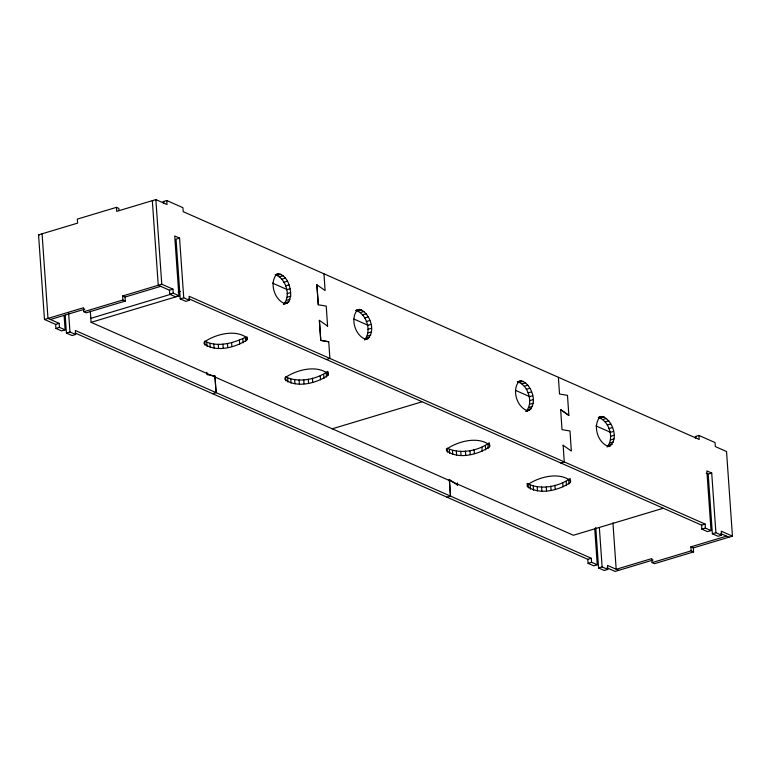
<?xml version="1.0" encoding="UTF-8"?>
<svg xmlns="http://www.w3.org/2000/svg" width="771" height="771" viewBox="0 0 771 771"><rect width="100%" height="100%" fill="white"/><g stroke="black" fill="none" stroke-linecap="round" stroke-linejoin="round"><path stroke-width="1.16" d="M283.67 304.227C291.332 295.813 285.906 278.09 275.18 274.784M290.657 296.189C290.937 287.737 287.882 276.114 278.697 273.724L276.683 274.235C269.021 282.658 274.447 300.372 285.183 303.687L287.188 303.176L288.846 301.673L290.657 296.189L287.14 297.24M364.452 339.934C372.104 331.511 366.688 313.797 355.951 310.482L359.469 309.422C370.494 312.303 377.462 334.701 365.329 339.664M529.638 410.239L527.624 410.76C516.888 407.445 511.472 389.731 519.124 381.308L521.138 380.797C532.395 383.65 539.498 407.3 526.121 411.3C533.773 402.886 528.357 385.163 517.62 381.847M607.008 446.968C614.67 438.554 609.244 420.831 598.508 417.516L602.026 416.465C613.051 419.337 620.029 441.735 607.885 446.708M247.096 339.722L247.327 338.103C235.656 328.851 215.562 334.151 204.257 341.996L204.026 343.625C215.697 352.877 235.791 347.576 247.096 339.722L246.884 336.715M328.167 373.781C316.486 364.538 296.401 369.839 285.097 377.684L284.856 379.303C296.536 388.555 316.621 383.254 327.926 375.41L328.022 371.786M446.525 450.678L446.766 449.05C458.061 441.205 478.155 435.904 489.826 445.156L489.595 446.775C478.29 454.63 458.205 459.93 446.525 450.678L446.38 448.674M527.354 486.356L527.595 484.737C538.9 476.892 558.985 471.592 570.665 480.834L570.424 482.463C559.12 490.308 539.035 495.608 527.354 486.356L527.152 483.35M285.829 380.826L285.549 376.817C298.599 383.081 316.312 379.592 327.646 371.4M447.498 452.191L447.219 448.182C460.268 454.447 477.981 450.958 489.315 442.766M528.328 487.879L528.048 483.87C541.097 490.134 558.811 486.646 570.145 478.454M359.469 309.422L357.455 309.942C349.803 318.356 355.219 336.079 365.955 339.385L367.969 338.874M602.026 416.465L600.011 416.976C592.359 425.39 597.776 443.113 608.512 446.428L610.526 445.908M204.999 345.138L204.72 341.129C217.412 347.673 233.266 343.191 245.38 337.341L245.66 341.351M119.004 210.425L118.859 208.421L116.431 207.351L77.351 219.099L77.63 223.108L38.55 234.856L44.467 319.473L55.647 324.418L59.165 323.357L59.444 327.367L65.101 329.863L64.109 315.541M163.336 203.081L163.23 201.578L166.748 200.518L167.028 204.527L155.848 199.593L116.72 211.36L116.431 207.351M189.396 300.295L183.739 297.799L179.566 238.114L176.048 239.174L180.221 298.859L185.878 301.355L189.396 300.295L189.117 296.286L705.099 524.068L705.378 528.077L711.035 530.583L706.862 470.898L711.72 473.037L715.893 532.722L721.55 535.219L721.27 531.209L732.45 536.144L726.533 451.527L715.353 446.582L715.074 442.583L698.902 435.442L695.384 436.502L695.509 438.256M44.467 319.473L83.547 307.725L83.827 311.735L86.256 312.804L125.336 301.056L125.056 297.047L122.637 295.977L122.917 299.986L125.336 301.056M122.637 295.977L161.765 284.21L172.945 289.154L173.224 293.153L178.882 295.659L174.709 235.974L179.566 238.114M50.414 319.493L84.829 309.142M125.056 297.047L160.676 286.34M83.827 311.735L122.917 299.986M153.034 200.961L152.33 200.653L158.248 285.27L169.427 290.204L172.945 289.154M55.647 324.418L55.926 328.417L59.444 327.367M169.427 290.204L169.707 294.214L173.224 293.153M90.805 318.327L171.201 294.156M178.053 292.103L180.395 291.399M65.101 329.863L61.584 330.923L55.926 328.417M178.882 295.659L175.364 296.71L169.707 294.214M90.303 311.156L91.084 322.336L179.489 295.765M65.188 315.156L66.441 333.062L69.959 332.002L75.616 334.498L75.336 330.489L591.318 558.281L591.598 562.29L597.255 564.786L594.759 528.973M180.221 298.859L183.739 297.799M75.616 334.498L72.098 335.558L66.441 333.062M276.057 274.515L278.697 273.724M277.406 275.286L280.923 274.235M279.709 276.779L283.227 275.729M281.926 279.16L285.443 278.1M283.892 282.263L287.41 281.203M285.501 285.877L289.019 284.817M286.619 289.751L290.137 288.691M287.178 293.626L290.696 292.575M286.513 300.353L290.031 299.293M285.328 302.733L288.846 301.673M283.42 304.217L287.188 303.176M355.701 310.462L357.455 309.942M358.187 310.992L361.705 309.932M360.481 312.486L363.999 311.426M362.698 314.857L366.215 313.807M364.673 317.96L368.191 316.91M366.273 321.574L369.791 320.514M367.391 325.449L370.909 324.398M367.95 329.333L371.468 328.273M367.912 332.947L371.429 331.887M367.285 336.05L370.803 334.99M366.1 338.43L369.617 337.38M212.545 393.721L216.121 392.641L214.955 375.94L206.965 374.619L206.859 372.239M326.326 359.508L329.901 358.438L328.735 341.736L320.803 340.397L319.406 320.35L327.636 326.143M332.234 428.801L421.785 401.874M517.37 381.838L521.138 380.797M519.847 382.358L523.364 381.298M522.15 383.852L525.668 382.792M524.367 386.232L527.884 385.172M526.342 389.336L529.86 388.276M527.942 392.94L531.46 391.89M529.06 396.824L532.578 395.764M529.619 400.698L533.137 399.638M529.581 404.312L533.098 403.252M528.954 407.416L532.472 406.365M527.769 409.806L531.286 408.746M525.87 411.29L527.624 410.76M598.257 417.506L600.011 416.976M600.744 418.027L604.262 416.966M603.038 419.52L606.555 418.46M605.254 421.901L608.772 420.841M607.23 424.994L610.748 423.944M608.83 428.609L612.347 427.558M609.948 432.492L613.465 431.432M610.507 436.367L614.024 435.307M610.478 439.981L613.995 438.921M609.842 443.084L613.359 442.024M608.666 445.465L612.174 444.414M446.958 497.199L450.534 496.129L449.368 479.427L457.608 485.219M560.739 462.995L564.314 461.925M706.255 473.24L708.202 474.098L711.72 473.037M662.935 508.33L573.393 535.257L91.084 322.336M75.115 333.005L587.801 559.332L591.318 558.281M188.895 298.801L701.581 525.128L705.099 524.068M587.801 559.332L588.08 563.341L591.598 562.29M701.581 525.128L701.861 529.137L705.378 528.077M597.255 564.786L593.737 565.847L588.08 563.341M711.035 530.583L707.518 531.633L701.861 529.137M595.752 527.403L598.595 567.986L602.112 566.926L607.77 569.422L607.49 565.413L618.67 570.347M708.202 474.098L712.375 533.773L715.893 532.722M607.77 569.422L604.252 570.482L598.595 567.986M721.55 535.219L718.032 536.279L712.375 533.773M690.883 546.841L693.312 547.911L693.592 551.92L691.163 550.851L690.883 546.841L726.446 536.153M653.076 560.006L615.152 571.407L607.018 567.822M693.312 547.911L732.45 536.144M612.935 522.815L616.183 569.297L651.803 558.59L652.083 562.599L691.163 550.851M693.592 551.92L654.512 563.668L652.083 562.599M323.984 273.811L325.092 290.532L316.852 284.74L318.259 304.776L326.239 306.106L327.588 326.162M328.677 341.755L320.746 340.406L319.348 320.37M166.748 200.518L182.92 207.659L183.199 211.668L699.181 439.451L698.902 435.442M163.23 201.578L164.242 202.021M695.384 436.502L696.396 436.945M272.51 283.102L286.812 289.414M353.928 319.04L368.22 325.352M515.645 390.425L529.947 396.737M595.954 425.881L610.256 432.194M720.798 533.609L728.932 537.204M38.55 234.856L39.254 235.165M59.165 323.357L47.985 318.423L42.068 233.796M558.397 377.298L559.505 394.02L567.495 395.34L568.834 415.405L560.662 409.594L562.001 429.649L569.991 430.97L571.33 451.035L563.09 445.233M560.604 409.603L568.834 415.405M599.356 527.537L602.112 566.926M570.222 479.456L570.424 482.463M568.719 480.073L568.998 484.082M566.193 481.586L566.473 485.595M563.148 445.224L564.256 461.935M562.743 482.877L563.023 486.887M554.927 485.229L555.207 489.238M550.793 486.212L551.072 490.221M546.244 486.829L546.523 490.838M541.608 487.031L541.888 491.04M537.185 486.809L537.464 490.819M533.281 486.173L533.561 490.183M530.169 485.171L530.448 489.18M489.383 443.768L489.595 446.775M487.889 444.395L488.168 448.404M485.354 445.898L485.643 449.907M481.914 447.19L482.193 451.199M474.098 449.541L474.377 453.55M469.953 450.534L470.233 454.543M465.414 451.151L465.694 455.16M460.769 451.353L461.048 455.362M456.345 451.131L456.625 455.131M457.444 482.868L457.55 485.238M452.452 450.495L452.731 454.505M449.329 449.483L449.609 453.493M449.31 479.446L450.476 496.148M327.714 372.403L327.926 375.41M326.22 373.019L326.499 377.029M323.695 374.533L323.974 378.542M316.91 284.721L318.307 304.767M320.244 375.824L320.524 379.833M312.428 378.175L312.708 382.185M308.284 379.159L308.573 383.168M303.745 379.775L304.025 383.785M299.1 379.978L299.379 383.987M294.686 379.756L294.965 383.765M290.783 379.12L291.062 383.129M287.67 378.118L287.949 382.127M242.855 338.845L243.135 342.854M239.405 340.136L239.685 344.145M231.589 342.488L231.869 346.497M227.455 343.48L227.734 347.49M222.915 344.097L223.195 348.106M218.27 344.3L218.55 348.309M213.846 344.078L214.126 348.087M214.897 375.959L216.063 392.661M209.943 343.442L210.223 347.451M206.83 342.43L207.11 346.439M155.848 199.593L161.765 284.21M68.619 312.901L69.959 332.002"/></g></svg>
